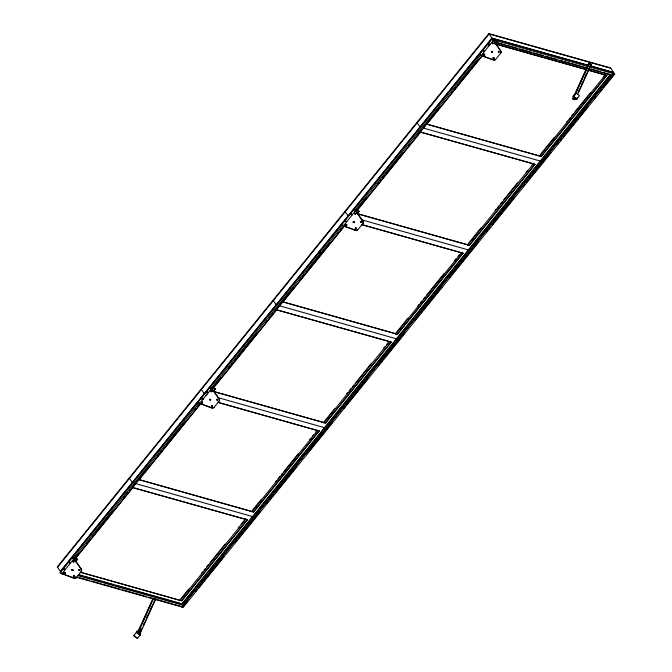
<?xml version="1.0" encoding="UTF-8"?>
<svg xmlns="http://www.w3.org/2000/svg" width="672" height="672" viewBox="0 0 672 672"><rect width="100%" height="100%" fill="white"/><g stroke="black" fill="none" stroke-linecap="round" stroke-linejoin="round"><path stroke-width="1.01" d="M74.172 578.096A2.713 2.528 25.7 0 1 73.769 577.979L60.304 573.006M343.199 225.498L341.578 224.498L342.443 224.532M63.739 572.729L64.168 572.124M63.865 572.41L64.092 573.308L64.848 572.981M64.949 572.72L64.327 573.166L63.832 572.678M72.895 561.355C74.743 560.456 73.055 563.17 73.021 561.187M73.895 561.859C73.777 559.205 71.921 563.388 73.987 561.674M71.963 569.663L72.484 570.612L72.828 569.47M78.859 569.68C78.59 571.939 81.001 569.083 78.842 569.747M79.825 570.318L79.724 569.486M202.549 402.788C200.558 403.007 202.852 400.991 202.566 402.881M210.739 390.928C210.034 392.364 212.621 391.835 211.604 390.743M211.504 405.745L212.386 406.417M217.627 400.025L217.4 399.126L216.653 399.454M217.762 399.706L217.56 400.151M346.416 225.086C346.492 222.533 344.308 226.38 346.433 225.019M355.606 213.578C353.858 215.729 355.018 211.285 355.522 213.763M353.514 221.978L354.161 222.474L354.64 222.02M361.41 222.365L360.662 221.626M484.226 54.793L484.226 54.071M492.332 42.966L492.559 43.873L493.382 43.42M491.358 51.416L491.593 52.315L492.416 51.862M492.324 52.055L492.408 51.45M494.18 58.103L493.559 58.548L493.063 58.061M499.136 52.097C498.842 49.232 497.162 54.062 499.313 51.878M213.352 391.054L212.738 390.76M357.134 213.385L356.513 213.091M133.778 635.645L137.416 638.4L133.778 635.645L136.475 632.318L140.112 635.074L137.416 638.4M136.307 632.528L136.987 631.168L138.071 631.478L136.987 631.168M155.635 599.222L140.851 631.957L139.507 633.62L137.684 632.251L152.888 598.576M142.565 627.32L139.448 633.242L138.079 632.209L148.218 609.764M149.058 607.891L151.595 602.28M137.684 632.251L139.028 630.58L153.392 598.777M139.448 633.242L140.288 631.369M139.507 633.62L141.196 629.882M143.304 625.204L144.572 622.398M146.681 617.719L147.949 614.914M150.066 610.235L151.754 606.497M143.413 625.447L145.942 619.836M146.79 617.963L155.24 599.256M139.944 635.275L140.633 633.923L139.726 633.058M573.09 96.449L575.828 93.022L579.474 95.777L576.736 99.204L573.09 96.449L573.779 95.088L573.266 96.239M576.064 98.078L574.72 99.742L572.897 98.364L573.745 96.491M574.585 94.618L588.101 64.688L589.445 63.025L591.268 64.403L577.752 94.332M574.56 95.525L583.01 76.81M583.85 74.945L589.512 63.403L590.873 64.436L578.206 92.501M575.089 94.828L589.445 63.025M588.664 65.276L589.512 63.403M574.661 99.355L575.669 98.112L574.3 97.079L573.292 98.33L574.661 99.355L575.501 97.49M578.096 92.257L579.365 89.452M581.473 84.773L582.742 81.967M584.858 77.288L586.547 73.55M576.736 99.204L577.424 97.843L576.904 98.994M61.782 573.812L73.996 558.65L81.178 568.823A2.713 2.528 25.7 0 1 81.53 571.108L76.054 577.954A2.713 2.528 25.7 0 1 73.685 578.164L61.874 573.628M63.991 568.201C62.404 567.756 64.604 570.318 65.243 569.47M76.054 577.954L76.146 577.769A2.713 2.528 25.7 0 1 75.004 578.138M81.53 571.108L81.446 571.301A2.713 2.528 25.7 0 0 81.094 569.008L81.178 568.823M198.316 402.923L199.676 403.343M202.322 399.084C201.256 396.497 200.012 398.824 203.045 399.176M207.421 391.381C205.523 390.398 207.614 393.431 208.438 392.524M219.341 400.823L213.864 407.669A2.713 2.528 25.7 0 1 211.487 407.879L199.592 403.528L211.806 388.357L218.988 398.538A2.713 2.528 25.7 0 1 219.341 400.823L219.248 401.008A2.713 2.528 25.7 0 0 218.896 398.723L211.714 388.55L209.941 387.072L210.983 387.484M211.487 407.879L211.579 407.686A2.713 2.528 25.7 0 0 213.956 407.476L213.864 407.669M342.098 225.254L346.273 226.296M345.299 220.744C343.804 218.652 347.71 222.869 345.946 221.466M354.018 210.076L355.538 210.781L362.771 220.87A2.713 2.528 25.7 0 1 363.124 223.154L357.647 230A2.713 2.528 25.7 0 1 355.27 230.21L343.367 225.859L355.488 210.882C355.942 210.252 353.699 208.9 354.052 209.924M355.27 230.21L343.333 225.842M357.647 230L357.731 229.807A2.713 2.528 25.7 0 1 357.185 230.059M363.124 223.154L363.031 223.339A2.713 2.528 25.7 0 0 362.678 221.054L362.771 220.87M481.177 55.566L493.172 59.724A2.713 2.528 25.7 0 0 495.541 59.514L495.457 59.707A2.713 2.528 25.7 0 1 493.08 59.917L481.177 55.566L493.391 40.396L500.581 50.576A2.713 2.528 25.7 0 1 500.934 52.861L500.842 53.046A2.713 2.528 25.7 0 0 500.489 50.761L493.391 40.396M489.905 44.722L488.435 43.672L490.022 44.562M64.756 573.166L64.73 572.216M72.038 569.545L72.156 570.301L72.845 570.326M72.853 570.419L72.736 569.663L71.946 569.73M73.609 576.223L74.34 575.963L74.693 576.542M211.63 391.692C211.957 389.76 209.63 391.852 211.621 391.6M211.579 405.628C210.613 407.072 213.394 406.778 212.369 405.56M212.394 406.51L212.276 405.745L211.588 405.72M346.34 225.212L346.223 224.448L345.534 224.423M355.412 214.024L355.396 213.36L354.606 213.234M353.464 221.894L353.85 221.424M361.343 222.482L361.04 221.416M484.31 54.608C483.42 56.288 482.563 53.231 484.142 54.256C484.252 56.104 482.252 53.407 484.126 53.97M492.24 43.159L492.635 42.689M75.474 561.456L74.928 561.044M590.066 65.915L613.704 72.576L610.487 67.897L488.838 33.6L57.28 566.874L60.505 571.553L492.064 38.279L588.571 65.495M57.548 567.252L489.098 33.978L610.747 68.275M60.379 571.36L491.929 38.094L588.445 65.302M60.833 571.796L68.746 562.01M70.064 560.381L492.349 38.564L493.5 38.892L494.34 40.244M492.694 39.824L493.592 38.707L494.634 40.228L588.092 66.578M73.424 558.39L199.492 402.553M210.647 388.828L342.661 225.641M354.48 211.092L480.589 55.196M205.976 395.296L207.178 393.817M488.166 46.595L489.367 45.116M74.634 558.583L78.59 553.686M86.512 543.908L87.83 542.279M89.149 540.641L90.468 539.011M92.45 536.567L93.769 534.937M95.088 533.308L112.896 511.3M123.455 498.254L124.774 496.625M126.092 494.995L128.075 492.551M129.394 490.913L130.712 489.283M132.031 487.654L149.839 465.646M157.76 455.86L159.079 454.23M160.398 452.6L161.717 450.971M163.699 448.526L165.018 446.897M166.337 445.267L185.472 421.621M194.704 410.214L196.022 408.584M198.005 406.132L199.324 404.502M212.52 388.198L221.096 377.605M229.009 367.819L230.328 366.19M231.647 364.56L232.966 362.93M234.948 360.486L236.267 358.856M237.586 357.218L257.376 332.766M265.952 322.165L267.271 320.536M269.254 318.091L270.572 316.462M271.891 314.832L273.21 313.202M274.529 311.573L293.664 287.927M300.258 279.779L301.577 278.149M302.896 276.52L304.214 274.882M306.197 272.437L307.516 270.808M308.834 269.178L329.952 243.088M337.21 234.116L338.528 232.487M340.511 230.042L341.83 228.413M356.345 210.47L366.904 197.417M377.462 184.372L378.79 182.742M380.108 181.112L381.427 179.474M382.746 177.845L384.728 175.4M386.047 173.771L403.208 152.569M408.484 146.042L409.802 144.413M414.422 138.701L415.741 137.071M417.068 135.442L421.68 129.73M423.007 128.1L440.16 106.898M451.382 93.03L452.701 91.4M454.02 89.771L456.002 87.326M457.321 85.697L458.64 84.059M459.959 82.429L477.784 60.413M74.962 558.818L200.735 403.41M212.839 388.441L344.131 226.204M356.672 210.714L482.53 55.188M75.172 558.919L132.871 487.62L247.288 519.876L181.717 600.902L80.346 572.317M217.711 402.234L319.208 430.996L253.646 512.022L139.096 479.573L200.861 403.603M213.116 388.458L276.721 309.859L391.138 342.124L325.567 423.142L213.158 391.448M361.561 224.473L463.058 253.243L397.496 334.261L282.946 301.82L344.711 225.842M356.975 210.697L420.571 132.107L534.988 164.363L469.417 245.389L358.016 213.973M588.714 70.199L606.908 75.482L541.346 156.509L426.796 124.06L482.664 55.381M75.592 561.532L77.498 559.163L75.852 561.91M213.394 391.238L215.309 388.878L213.654 391.616M357.815 212.789L359.092 211.21L357.437 213.948M494.987 43.277L496.264 41.706M495.247 43.655L497.162 41.294L491.526 39.11L493.265 40.564L493.046 39.824M495.457 59.707L500.934 52.861M154.711 599.945L155.61 598.836M590.369 65.512L591.268 64.403M138.079 632.209L139.087 630.966L140.456 631.999M572.897 98.364L574.241 96.701M180.247 599.542L188.832 588.941M201.365 573.443L202.684 571.813M204.002 570.184L205.321 568.554M206.648 566.924L208.622 564.472M209.941 562.842L225.12 544.093M238.316 527.78L239.635 526.151M240.954 524.521L245.574 518.809M252.176 510.661L261.416 499.246M275.268 482.118L276.587 480.488M277.914 478.859L279.888 476.414M281.207 474.785L282.526 473.147M283.853 471.517L298.368 453.583M309.582 439.723L310.901 438.085M312.22 436.456L313.547 434.826M315.521 432.382L316.84 430.752M323.442 422.596L334.656 408.736M346.534 394.061L347.852 392.423M349.18 390.793L351.154 388.349M352.472 386.719L353.791 385.09M355.118 383.46L371.608 363.073M383.485 348.398L384.812 346.76M386.786 344.316L388.105 342.686M395.363 333.715L407.904 318.226M417.799 305.995L419.118 304.366M420.445 302.736L421.764 301.098M423.738 298.654L425.057 297.024M426.384 295.394L444.2 273.378M454.751 260.333L456.078 258.703M458.052 256.259L459.371 254.621M467.956 244.02L481.152 227.716M495.004 210.596L496.322 208.958M497.65 207.329L498.968 205.699M500.287 204.07L502.261 201.625M503.588 199.996L517.44 182.868M526.016 172.267L527.344 170.638M531.955 164.934L533.282 163.296M540.54 154.333L554.392 137.206M566.269 122.531L567.588 120.901M568.915 119.272L570.234 117.634M571.553 116.004L573.527 113.56M574.854 111.93L590.688 92.358M603.221 76.868L604.548 75.239M179.852 600.734L245.834 519.196M251.773 511.854L317.764 430.315M323.702 422.974L389.684 341.435M395.623 334.093L461.614 252.554M467.552 245.221L533.543 163.674M539.482 156.341L605.464 74.802M80.22 572.132L181.583 600.709L247.288 519.876M253.512 511.829L319.082 430.811M213.032 391.264L325.441 422.957L391.138 342.124M397.362 334.076L462.932 253.05M357.882 213.788L469.291 245.196L534.988 164.363M541.212 156.316L606.782 75.298M78.464 574.568L181.969 603.75L610.159 74.634M181.6 604.842L610.487 74.878M183.044 605.161L611.923 75.197M181.667 606.934L613.217 73.66L614.72 74.13L183.196 607.362L73.13 576.332M187.496 601.415L182.876 607.118L181.726 606.791M195.409 591.629L196.728 589.999M198.71 587.555L200.029 585.925M201.348 584.296L202.667 582.666M203.986 581.028L223.776 556.576M235.654 541.901L236.972 540.271M238.291 538.642L242.911 532.938M244.23 531.3L260.064 511.736M266.658 503.588L267.977 501.959M269.959 499.514L271.278 497.876M272.597 496.247L273.916 494.617M275.234 492.988L296.344 466.906M306.902 453.86L308.221 452.231M309.54 450.601L314.16 444.889M315.479 443.26L331.968 422.881M343.846 408.206L345.164 406.577M346.483 404.947L348.466 402.503M349.784 400.873L368.256 378.042M378.151 365.82L379.47 364.182M380.789 362.552L382.108 360.923M383.426 359.293L385.409 356.849M386.728 355.219L404.544 333.211M415.094 320.166L416.413 318.536M417.732 316.907L419.714 314.454M421.033 312.824L422.352 311.195M423.671 309.565L441.487 287.557M449.4 277.771L450.727 276.142M452.046 274.504L453.365 272.874M454.684 271.244L456.666 268.8M457.985 267.17L478.439 241.886M486.36 232.1L487.679 230.471M488.998 228.841L490.325 227.203M492.299 224.759L493.618 223.129M494.945 221.5L514.08 197.845M523.32 186.43L524.639 184.8M526.621 182.356L527.94 180.726M529.259 179.088L530.578 177.458M531.896 175.829L551.04 152.183M557.634 144.026L558.961 142.397M560.28 140.759L561.599 139.129M563.581 136.685L564.9 135.055M566.219 133.426L588 106.512M594.594 98.356L595.913 96.726M600.533 91.014L601.852 89.384M603.179 87.755L607.799 82.043M609.118 80.413L614.393 73.886L590.108 67.141M208.312 392.683L207.094 392.12M202.927 399.344L201.978 398.874M69.157 561.456C68.3 562.439 72.156 564.018 69.014 561.901M65.117 569.629L64.151 569.15M480.992 55.297L479.858 54.768L480.094 54.281M481.228 55.474L479.388 54.214L480.253 54.239M211.68 388.525L211.159 387.626M199.559 403.511L199.5 402.965M68.838 561.448L69.745 562.758M72.626 558.239C77.641 559.877 68.452 555.45 73.618 558.214M61.597 573.544L60.01 572.334L60.875 572.628M492.316 43.033L493.332 43.478M491.341 51.484L492.358 51.92M492.341 51.988L491.324 51.685L492.223 51.223M493.08 57.859C495.071 56.431 493.282 60.32 493.063 57.926M353.531 221.777L354.547 222.071M360.62 221.508L360.444 222.449L361.427 222.289M202.65 402.688C201.482 404.166 201.23 400.949 202.642 402.032M217.652 399.958C216.25 401.411 216.602 398.026 217.661 399.756M63.848 572.477L64.856 572.771M79.842 570.251L78.826 569.814M484.798 54.508L484.856 55.222M347.113 224.734L346.727 225.473M65.528 572.687L65.058 573.174L65.461 573.476M355.396 213.931L354.488 213.536M346.332 225.12L345.416 224.582M361.326 222.39L360.41 221.852M210.647 400.042L209.74 399.512L210.638 399.185M217.552 400.058L216.636 399.664M493.307 57.7L494.088 58.153M74.449 576.769L73.66 576.173M350.885 213.713C354.085 217.93 348.172 210.832 351.338 214.805M590.453 65.864L613.578 72.391M612.461 72.433L613.612 72.752M494.281 40.026L493.13 39.698L492.349 38.564M497.162 41.294L493.332 40.211L488.838 33.6M497.347 42.63L505.386 44.89M507.394 45.461L517.448 48.292M519.456 48.863L531.518 52.256M533.526 52.828L543.572 55.658M545.58 56.23L557.642 59.623M559.65 60.194L562.666 61.043M564.673 61.606L569.705 63.025M571.712 63.596L586.782 67.847M590.806 68.972L600.852 71.812M602.868 72.374L610.907 74.642M495.298 42.454L586.748 68.242M588.756 68.804L611.873 75.323M496.381 44.167L586.706 69.636M494.508 43.789L585.833 69.544M587.84 70.106L606.908 75.482M482.168 55.465L485.041 56.272M426.93 124.253L541.346 156.509M423.15 128.008L540.775 161.171M534.853 164.178L420.571 132.107M359.092 211.21L355.261 210.126L359.352 211.588M361.276 219.719L468.854 250.051M352.657 222.113L354.665 222.684M361.696 224.666L463.058 253.243M321.695 253.932L320.158 253.504L319.116 251.983M441.806 287.801L440.278 287.364L439.228 285.852M283.08 302.005L397.496 334.261M279.3 305.768L396.925 338.932M391.003 341.93L276.721 309.859M215.309 388.878L211.478 387.794L215.569 389.256M218.434 397.765L324.996 427.804M217.846 402.419L319.208 430.996M139.23 479.766L253.646 512.022M135.45 483.521L253.075 516.684M247.153 519.691L132.871 487.62M77.498 559.163L73.668 558.088L77.767 559.541M71.316 569.772L73.324 570.343M79.43 575.249L82.446 576.097M84.454 576.668L87.469 577.517M89.477 578.08L101.539 581.482M103.547 582.044L113.593 584.884M115.609 585.446L139.726 592.25M141.733 592.813L180.928 603.868M77.49 575.518L183.011 605.262L181.969 603.75M79.204 577.634L89.25 580.465M91.258 581.036L101.312 583.867M103.32 584.43L120.406 589.252M122.413 589.814L146.53 596.618M148.537 597.181L172.662 603.985M174.67 604.548L180.701 606.253M61.807 573.443L63.722 573.98M492.92 42.664L493.29 43.613L492.299 43.1M200.592 403.67L210.664 407.358M483.916 51.122C485.192 51.761 482 49.787 483.395 50.77M346.105 221.416L346.55 221.432L345.282 220.912M63.991 568.21L63.378 568.319L64.361 569.419M350.969 213.595L350.356 213.704L350.868 214.452M351.481 214.754L351.943 214.771L351.128 214.536M198.5 402.242L198.265 402.73M60.698 572.527L60.337 572.863M207.421 391.39L206.581 391.373L208.16 392.44L207.043 391.927M138.718 632.402L138.289 632.394L139.054 632.688M483.756 51.173C480.715 47.678 485.671 52.735 483.563 50.912M342.46 224.666L341.821 224.557L342.048 225.061M210.806 387.358L210.16 387.332L210.538 387.904M198.668 402.2C196.476 401.159 199.492 404.376 199.298 402.906M72.996 557.642L72.358 557.533L72.584 558.037M354.287 221.441L354.211 222.625L353.514 221.844M489.149 44.512L488.242 43.193L489.132 44.503M202.171 399.134L201.701 398.782M210.714 388.046L211.47 388.332L211.302 387.778M573.308 96.146L576.946 98.893M139.028 630.58L140.851 631.957M136.349 632.428L139.986 635.183M64 569.016L63.647 568.579L64.168 569.159M355.034 209.908C352.246 207.866 355.471 211.966 355.085 210.109M73.223 557.676L73.651 558.071M355.488 210.882L362.678 221.054M73.903 558.835L81.094 569.008M613.67 72.618L614.72 74.13M493.559 38.749L494.6 40.27M416.909 122.48L420.134 127.159M439.555 286.096L440.336 287.23M344.988 211.361L348.205 216.04M319.435 252.227L320.216 253.369M273.059 300.233L276.284 304.912M201.138 389.113L204.355 393.792M129.209 477.994L132.434 482.672M181.927 604.145L182.717 605.287M356.79 230.16A2.713 2.528 25.7 0 1 355.967 230.168M140.314 629.84L141.229 630.529L140.314 629.84M201.432 398.084L201.869 398.076L201.432 398.084M572.897 98.96L573.812 99.649L572.897 98.96M491.761 39.287L493.114 40.32L491.761 39.287M73.702 576.038C73.55 578.525 75.86 574.888 73.702 576.038M209.773 399.37C209.504 401.646 211.932 398.798 209.756 399.445M355.286 228.085C354.85 230.194 357.496 227.791 355.37 228.052M356.37 228.396C354.976 230.076 355.421 226.405 356.37 228.396M206.875 391.373L206.875 391.373M613.217 73.66L612.175 72.148L613.183 73.702"/></g></svg>
